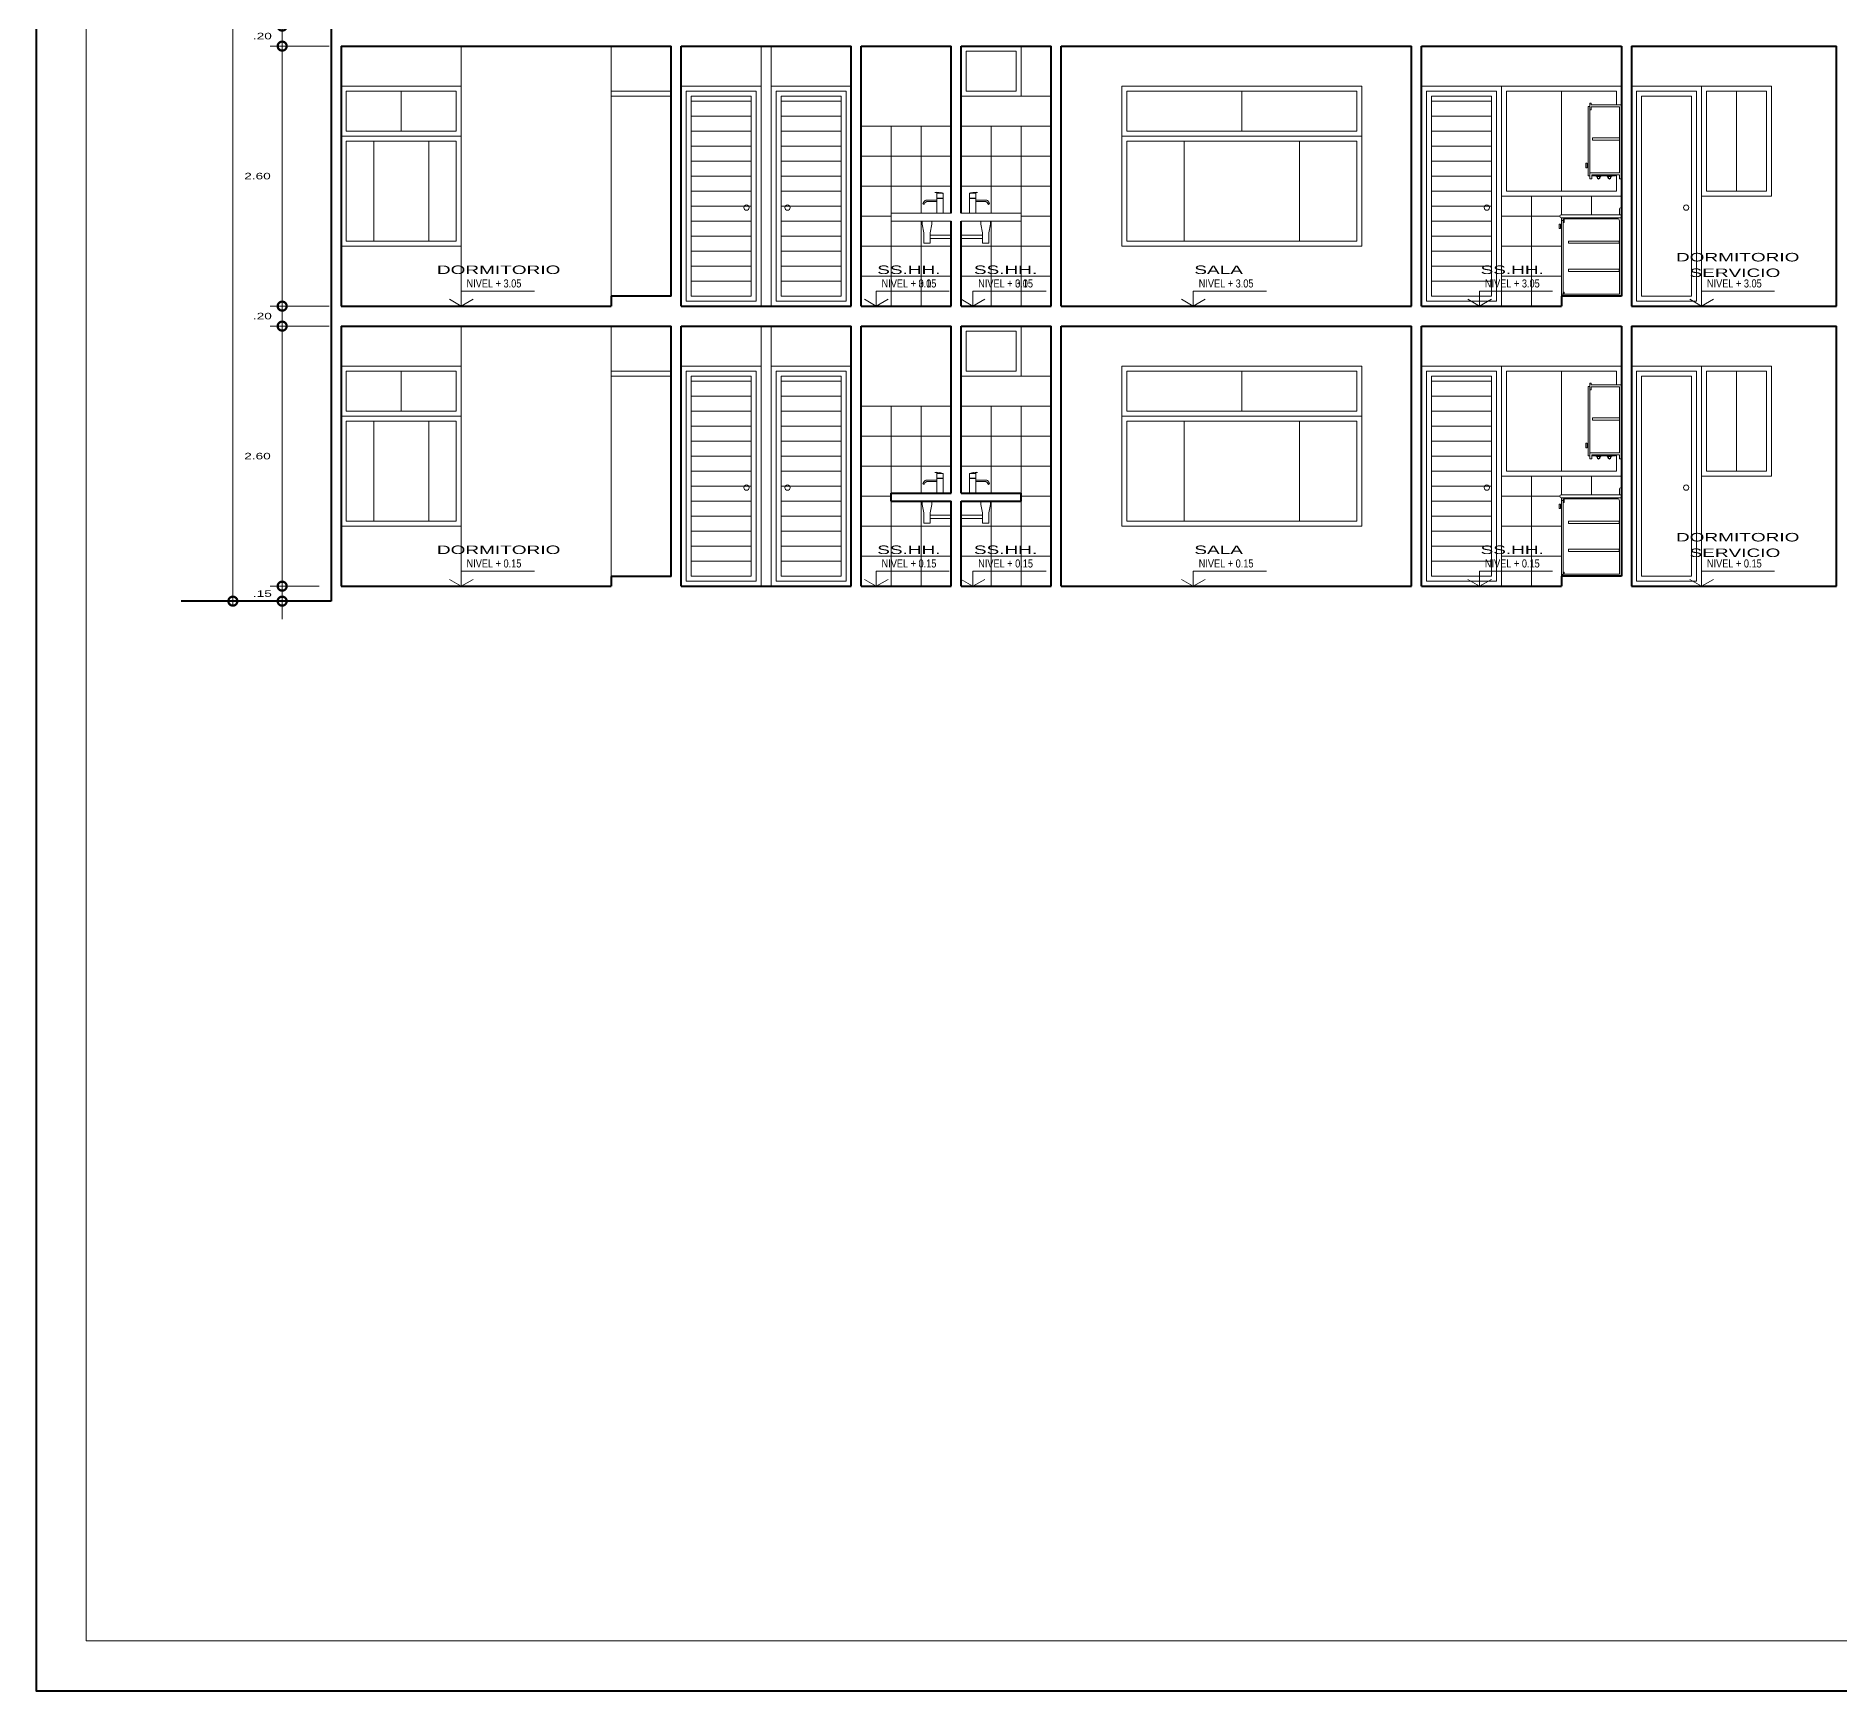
# Model space of a CAD drawing. Header units: inches. Extents: x 155.3 to 248.5, y 20.6 to 88.6.
# Drawn here: x 207.01 to 225.04, y 20.57 to 37.12 of the extents above; entities that cross this region are included whole.
import ezdxf

# ---------------------------------------------------------------- set-up
doc = ezdxf.new("R2010")
doc.units = ezdxf.units.IN
doc.header["$MEASUREMENT"] = 0
doc.linetypes.add('CONTINUA', pattern=[0])
for name, color, linetype in [('COTAS', 252, 'Continuous'), ('MURO', 7, 'Continuous'), ('TEXTURAS', 251, 'Continuous')]:
    doc.layers.add(name, color=color, linetype=linetype)
doc.styles.add('ARIAL', font='ARIALN.TTF')
doc.styles.add('Celso', font='swissel.ttf', dxfattribs={"width": 1.5})
doc.styles.add('COTA-DETA', font='swissel.ttf', dxfattribs={"width": 1.5})
doc.dimstyles.new('CORTE 1-50', dxfattribs={"dimtxt": 0.065, "dimasz": 0.18, "dimexe": 0.12, "dimexo": 0.12, "dimgap": 0.1, "dimtad": 2, "dimtih": 1, "dimtoh": 1, "dimzin": 4, "dimdsep": 46, "dimtxsty": 'Celso', "dimblk": 'DOTSMALL', "dimcen": 0.065, "dimdle": 0.05, "dimclrd": 14, "dimclre": 251, "dimclrt": 256, "dimaunit": 1, "dimadec": 4, "dimazin": 1, "dimtfac": 1, "dimtix": 1, "dimtmove": 0, "dimatfit": 3, "dimldrblk": 'DOTSMALL', "dimfxl": 1, "dimlwd": 9, "dimlwe": 9, "dimarcsym": 0})

# ---------------------------------------------------------------- blocks, each defined once
blk = doc.blocks.new('_DotSmall')
at = {"color": 0, "linetype": 'ByBlock', "lineweight": 0, "const_width": 0.5}
blk.add_lwpolyline([(-0.0625, 0, 1), (0.0625, 0, 1)], format="xyb", close=True, dxfattribs=at)
blk = doc.blocks.new('*D706')
at = {"layer": 'COTAS', "color": 14, "linetype": 'CONTINUA', "lineweight": 9, "transparency": 16777216}
for p, q in [((209.467, 31.618), (209.467, 31.798)), ((209.467, 31.468), (209.467, 31.618)), ((209.467, 31.468), (209.467, 31.288))]:
    blk.add_line(p, q, dxfattribs=at)
at = {"layer": 'COTAS', "color": 251, "linetype": 'Continuous', "lineweight": 9, "transparency": 16777216}
blk.add_line((209.838, 31.618), (209.347, 31.618), dxfattribs=at)
at = {"layer": 'COTAS', "color": 251, "linetype": 'CONTINUA', "lineweight": 9, "transparency": 16777216}
blk.add_line((209.838, 31.468), (209.347, 31.468), dxfattribs=at)
at = {"layer": 'Defpoints', "color": 0, "lineweight": 0, "transparency": 16777216}
for p in [(209.467, 31.618), (209.958, 31.618), (209.958, 31.468)]:
    blk.add_point(p, dxfattribs=at)
at = {"layer": 'COTAS', "color": 14, "lineweight": 9, "transparency": 16777216, "xscale": 0.18, "yscale": 0.18, "zscale": 0.18}
for p, rotation in [((209.467, 31.618), 270), ((209.467, 31.468), 90)]:
    blk.add_blockref('_DotSmall', p, dxfattribs=dict(at, rotation=rotation))
at = {"layer": 'COTAS', "lineweight": 0, "transparency": 16777216, "insert": (209.269, 31.543), "char_height": 0.065, "attachment_point": 5, "style": 'Celso'}
blk.add_mtext('.15', dxfattribs=at)
blk = doc.blocks.new('*D707')
at = {"layer": 'COTAS', "color": 251, "linetype": 'Continuous', "lineweight": 9, "transparency": 16777216}
blk.add_line((209.938, 34.218), (209.347, 34.218), dxfattribs=at)
at = {"layer": 'COTAS', "color": 14, "linetype": 'CONTINUA', "lineweight": 9, "transparency": 16777216}
blk.add_line((209.467, 31.568), (209.467, 34.268), dxfattribs=at)
at = {"layer": 'COTAS', "color": 251, "linetype": 'CONTINUA', "lineweight": 9, "transparency": 16777216}
blk.add_line((209.838, 31.618), (209.347, 31.618), dxfattribs=at)
at = {"layer": 'Defpoints', "color": 0, "lineweight": 0, "transparency": 16777216}
for p in [(209.467, 34.218), (210.058, 34.218), (209.958, 31.618)]:
    blk.add_point(p, dxfattribs=at)
at = {"layer": 'COTAS', "color": 14, "lineweight": 9, "transparency": 16777216, "xscale": 0.18, "yscale": 0.18, "zscale": 0.18}
for p, rotation in [((209.467, 34.218), 90), ((209.467, 31.618), 270)]:
    blk.add_blockref('_DotSmall', p, dxfattribs=dict(at, rotation=rotation))
at = {"layer": 'COTAS', "lineweight": 0, "transparency": 16777216, "insert": (209.22, 32.918), "char_height": 0.065, "attachment_point": 5, "style": 'Celso'}
blk.add_mtext('2.60', dxfattribs=at)
blk = doc.blocks.new('*D708')
at = {"layer": 'COTAS', "color": 14, "linetype": 'CONTINUA', "lineweight": 9, "transparency": 16777216}
for p, q in [((209.467, 34.418), (209.467, 34.598)), ((209.467, 34.218), (209.467, 34.418)), ((209.467, 34.218), (209.467, 34.038))]:
    blk.add_line(p, q, dxfattribs=at)
at = {"layer": 'COTAS', "color": 251, "linetype": 'Continuous', "lineweight": 9, "transparency": 16777216}
blk.add_line((209.938, 34.418), (209.347, 34.418), dxfattribs=at)
at = {"layer": 'COTAS', "color": 251, "linetype": 'CONTINUA', "lineweight": 9, "transparency": 16777216}
blk.add_line((209.938, 34.218), (209.347, 34.218), dxfattribs=at)
at = {"layer": 'Defpoints', "color": 0, "lineweight": 0, "transparency": 16777216}
for p in [(209.467, 34.418), (210.058, 34.418), (210.058, 34.218)]:
    blk.add_point(p, dxfattribs=at)
at = {"layer": 'COTAS', "color": 14, "lineweight": 9, "transparency": 16777216, "xscale": 0.18, "yscale": 0.18, "zscale": 0.18}
for p, rotation in [((209.467, 34.418), 270), ((209.467, 34.218), 90)]:
    blk.add_blockref('_DotSmall', p, dxfattribs=dict(at, rotation=rotation))
at = {"layer": 'COTAS', "lineweight": 0, "transparency": 16777216, "insert": (209.269, 34.318), "char_height": 0.065, "attachment_point": 5, "style": 'Celso'}
blk.add_mtext('.20', dxfattribs=at)
blk = doc.blocks.new('*D709')
at = {"layer": 'COTAS', "color": 251, "linetype": 'Continuous', "lineweight": 9, "transparency": 16777216}
blk.add_line((209.938, 37.018), (209.347, 37.018), dxfattribs=at)
at = {"layer": 'COTAS', "color": 14, "linetype": 'CONTINUA', "lineweight": 9, "transparency": 16777216}
blk.add_line((209.467, 34.368), (209.467, 37.068), dxfattribs=at)
at = {"layer": 'COTAS', "color": 251, "linetype": 'CONTINUA', "lineweight": 9, "transparency": 16777216}
blk.add_line((209.938, 34.418), (209.347, 34.418), dxfattribs=at)
at = {"layer": 'Defpoints', "color": 0, "lineweight": 0, "transparency": 16777216}
for p in [(209.467, 37.018), (210.058, 37.018), (210.058, 34.418)]:
    blk.add_point(p, dxfattribs=at)
at = {"layer": 'COTAS', "color": 14, "lineweight": 9, "transparency": 16777216, "xscale": 0.18, "yscale": 0.18, "zscale": 0.18}
for p, rotation in [((209.467, 37.018), 90), ((209.467, 34.418), 270)]:
    blk.add_blockref('_DotSmall', p, dxfattribs=dict(at, rotation=rotation))
at = {"layer": 'COTAS', "lineweight": 0, "transparency": 16777216, "insert": (209.22, 35.718), "char_height": 0.065, "attachment_point": 5, "style": 'Celso'}
blk.add_mtext('2.60', dxfattribs=at)
blk = doc.blocks.new('*D710')
at = {"layer": 'COTAS', "color": 14, "linetype": 'CONTINUA', "lineweight": 9, "transparency": 16777216}
for p, q in [((209.467, 37.218), (209.467, 37.398)), ((209.467, 37.018), (209.467, 37.218)), ((209.467, 37.018), (209.467, 36.838))]:
    blk.add_line(p, q, dxfattribs=at)
at = {"layer": 'COTAS', "color": 251, "linetype": 'Continuous', "lineweight": 9, "transparency": 16777216}
blk.add_line((209.938, 37.218), (209.347, 37.218), dxfattribs=at)
at = {"layer": 'COTAS', "color": 251, "linetype": 'CONTINUA', "lineweight": 9, "transparency": 16777216}
blk.add_line((209.938, 37.018), (209.347, 37.018), dxfattribs=at)
at = {"layer": 'Defpoints', "color": 0, "lineweight": 0, "transparency": 16777216}
for p in [(209.467, 37.218), (210.058, 37.218), (210.058, 37.018)]:
    blk.add_point(p, dxfattribs=at)
at = {"layer": 'COTAS', "color": 14, "lineweight": 9, "transparency": 16777216, "xscale": 0.18, "yscale": 0.18, "zscale": 0.18}
for p, rotation in [((209.467, 37.218), 270), ((209.467, 37.018), 90)]:
    blk.add_blockref('_DotSmall', p, dxfattribs=dict(at, rotation=rotation))
at = {"layer": 'COTAS', "lineweight": 0, "transparency": 16777216, "insert": (209.269, 37.118), "char_height": 0.065, "attachment_point": 5, "style": 'Celso'}
blk.add_mtext('.20', dxfattribs=at)
blk = doc.blocks.new('*D718')
at = {"layer": 'COTAS', "color": 251, "linetype": 'CONTINUA', "lineweight": 9, "transparency": 16777216}
blk.add_line((209.838, 46.818), (208.854, 46.818), dxfattribs=at)
at = {"layer": 'COTAS', "color": 14, "linetype": 'CONTINUA', "lineweight": 9, "transparency": 16777216}
blk.add_line((208.974, 46.868), (208.974, 31.418), dxfattribs=at)
at = {"layer": 'COTAS', "color": 251, "linetype": 'Continuous', "lineweight": 9, "transparency": 16777216}
blk.add_line((209.838, 31.468), (208.854, 31.468), dxfattribs=at)
at = {"layer": 'Defpoints', "color": 0, "lineweight": 0, "transparency": 16777216}
for p in [(209.958, 46.818), (208.974, 31.468), (209.958, 31.468)]:
    blk.add_point(p, dxfattribs=at)
at = {"layer": 'COTAS', "color": 14, "lineweight": 9, "transparency": 16777216, "xscale": 0.18, "yscale": 0.18, "zscale": 0.18}
for p, rotation in [((208.974, 46.818), 90), ((208.974, 31.468), 270)]:
    blk.add_blockref('_DotSmall', p, dxfattribs=dict(at, rotation=rotation))
at = {"layer": 'COTAS', "lineweight": 0, "transparency": 16777216, "insert": (208.688, 39.143), "char_height": 0.065, "attachment_point": 5, "style": 'Celso'}
blk.add_mtext('15.35', dxfattribs=at)

msp = doc.modelspace()

# ---------------------------------------------------------------- hatches: boundary and pattern name
at = {"layer": 'TEXTURAS', "lineweight": 0}
h = msp.add_hatch(dxfattribs=at)
h.set_pattern_fill('_USER', color=251, scale=0.15, style=0, pattern_type=0)
h.set_pattern_definition([(0, (213.55514, 34.51835), (0, 0.15), [])])
h.paths.add_polyline_path([(214.158, 36.518), (213.555, 36.518), (213.555, 34.518), (214.158, 34.518)])
h = msp.add_hatch(dxfattribs=at)
h.set_pattern_fill('_USER', color=251, scale=0.15, style=0, pattern_type=0)
h.set_pattern_definition([(0, (214.4578, 34.51835), (0, 0.15), [])])
h.paths.add_polyline_path([(215.058, 36.518), (214.458, 36.518), (214.458, 34.518), (215.058, 34.518)])
h = msp.add_hatch(dxfattribs=at)
h.set_pattern_fill('_USER', color=251, scale=0.15, style=0, pattern_type=0)
h.set_pattern_definition([(0, (220.9578, 34.51835), (0, 0.15), [])])
h.paths.add_polyline_path([(221.558, 36.518), (220.958, 36.518), (220.958, 34.518), (221.558, 34.518)])
h = msp.add_hatch(dxfattribs=at)
h.set_pattern_fill('_USER', color=251, scale=0.3, style=0, double=1, pattern_type=0)
h.set_pattern_definition([(0, (215.2578, 34.41835), (0, 0.3), []), (90, (215.2578, 34.41835), (-0.3, 2e-17), [])])
h.paths.add_polyline_path([(216.158, 36.218), (215.258, 36.218), (215.258, 34.418), (216.158, 34.418), (216.158, 35.095), (215.945, 35.095), (215.945, 35.047), (215.882, 35.047), (215.882, 35.152), (215.865, 35.236), (215.865, 35.268), (215.558, 35.268), (215.558, 35.348), (216.012, 35.348), (216.012, 35.463), (215.912, 35.463), (215.897, 35.453), (215.886, 35.434), (215.874, 35.443), (215.882, 35.457, -0.265351), (215.912, 35.478), (216.012, 35.478), (216.012, 35.494), (216.012, 35.549), (215.995, 35.553), (215.994, 35.555), (216.007, 35.557), (216.037, 35.553, -0.15979), (216.07, 35.546), (216.077, 35.546), (216.077, 35.497), (216.077, 35.348), (216.158, 35.348)])
h = msp.add_hatch(dxfattribs=at)
h.set_pattern_fill('_USER', color=251, scale=0.3, style=0, double=1, pattern_type=0)
h.set_pattern_definition([(0, (216.2578, 34.41835), (0, 0.3), []), (90, (216.2578, 34.41835), (-0.3, 2e-17), [])])
h.paths.add_polyline_path([(217.158, 36.218), (216.258, 36.218), (216.258, 35.348), (216.339, 35.348), (216.339, 35.494), (216.339, 35.546), (216.346, 35.546, -0.15979), (216.378, 35.553), (216.409, 35.557), (216.421, 35.555), (216.421, 35.553), (216.395, 35.547), (216.404, 35.546), (216.404, 35.497), (216.404, 35.478), (216.503, 35.478, -0.228457), (216.531, 35.462), (216.541, 35.443), (216.529, 35.434), (216.518, 35.453), (216.503, 35.463), (216.404, 35.463), (216.404, 35.348), (216.858, 35.348), (216.858, 35.268), (216.551, 35.268), (216.551, 35.236), (216.533, 35.152), (216.533, 35.047), (216.471, 35.047), (216.471, 35.095), (216.258, 35.095), (216.258, 34.418), (217.158, 34.418)])
h = msp.add_hatch(dxfattribs=at)
h.set_pattern_fill('_USER', color=251, scale=0.3, style=0, double=1, pattern_type=0)
h.set_pattern_definition([(0, (221.6578, 34.41835), (0, 0.3), []), (90, (221.6578, 34.41835), (-0.3, 2e-17), [])])
h.paths.add_polyline_path([(222.258, 35.212), (222.248, 35.212), (222.248, 35.193), (222.235, 35.193), (222.235, 35.238), (222.248, 35.238), (222.248, 35.232), (222.258, 35.232), (222.258, 35.275), (222.276, 35.275), (222.276, 35.292), (222.276, 35.302), (222.258, 35.302, -1), (222.258, 35.332), (222.838, 35.332), (222.838, 35.382, -0.414214), (222.858, 35.402), (222.858, 35.518), (221.658, 35.518), (221.658, 34.418), (222.258, 34.418), (222.258, 34.518), (222.276, 34.518), (222.276, 34.536), (222.258, 34.536)])
h = msp.add_hatch(dxfattribs=at)
h.set_pattern_fill('_USER', color=251, scale=0.15, style=0, pattern_type=0)
h.set_pattern_definition([(0, (213.55514, 31.71835), (0, 0.15), [])])
h.paths.add_polyline_path([(214.158, 33.718), (213.555, 33.718), (213.555, 31.718), (214.158, 31.718)])
h = msp.add_hatch(dxfattribs=at)
h.set_pattern_fill('_USER', color=251, scale=0.15, style=0, pattern_type=0)
h.set_pattern_definition([(0, (214.4578, 31.71835), (0, 0.15), [])])
h.paths.add_polyline_path([(215.058, 33.718), (214.458, 33.718), (214.458, 31.718), (215.058, 31.718)])
h = msp.add_hatch(dxfattribs=at)
h.set_pattern_fill('_USER', color=251, scale=0.15, style=0, pattern_type=0)
h.set_pattern_definition([(0, (220.9578, 31.71835), (0, 0.15), [])])
h.paths.add_polyline_path([(221.558, 33.718), (220.958, 33.718), (220.958, 31.718), (221.558, 31.718)])
h = msp.add_hatch(dxfattribs=at)
h.set_pattern_fill('_USER', color=251, scale=0.3, style=0, double=1, pattern_type=0)
h.set_pattern_definition([(0, (215.2578, 31.61835), (0, 0.3), []), (90, (215.2578, 31.61835), (-0.3, 2e-17), [])])
h.paths.add_polyline_path([(216.158, 33.418), (215.258, 33.418), (215.258, 31.618), (216.158, 31.618), (216.158, 32.295), (215.945, 32.295), (215.945, 32.247), (215.882, 32.247), (215.882, 32.352), (215.865, 32.436), (215.865, 32.468), (215.558, 32.468), (215.558, 32.548), (216.012, 32.548), (216.012, 32.663), (215.912, 32.663), (215.897, 32.653), (215.886, 32.634), (215.874, 32.643), (215.882, 32.657, -0.265351), (215.912, 32.678), (216.012, 32.678), (216.012, 32.694), (216.012, 32.749), (215.995, 32.753), (215.994, 32.755), (216.007, 32.757), (216.037, 32.753, -0.15979), (216.07, 32.746), (216.077, 32.746), (216.077, 32.697), (216.077, 32.548), (216.158, 32.548)])
h = msp.add_hatch(dxfattribs=at)
h.set_pattern_fill('_USER', color=251, scale=0.3, style=0, double=1, pattern_type=0)
h.set_pattern_definition([(0, (216.2578, 31.61835), (0, 0.3), []), (90, (216.2578, 31.61835), (-0.3, 2e-17), [])])
h.paths.add_polyline_path([(217.158, 33.418), (216.258, 33.418), (216.258, 32.548), (216.339, 32.548), (216.339, 32.694), (216.339, 32.746), (216.346, 32.746, -0.15979), (216.378, 32.753), (216.409, 32.757), (216.421, 32.755), (216.421, 32.753), (216.395, 32.747), (216.404, 32.746), (216.404, 32.697), (216.404, 32.678), (216.503, 32.678, -0.228457), (216.531, 32.662), (216.541, 32.643), (216.529, 32.634), (216.518, 32.653), (216.503, 32.663), (216.404, 32.663), (216.404, 32.548), (216.858, 32.548), (216.858, 32.468), (216.551, 32.468), (216.551, 32.436), (216.533, 32.352), (216.533, 32.247), (216.471, 32.247), (216.471, 32.295), (216.258, 32.295), (216.258, 31.618), (217.158, 31.618)])
h = msp.add_hatch(dxfattribs=at)
h.set_pattern_fill('_USER', color=251, scale=0.3, style=0, double=1, pattern_type=0)
h.set_pattern_definition([(0, (221.6578, 31.61835), (0, 0.3), []), (90, (221.6578, 31.61835), (-0.3, 2e-17), [])])
h.paths.add_polyline_path([(222.258, 32.412), (222.248, 32.412), (222.248, 32.393), (222.235, 32.393), (222.235, 32.438), (222.248, 32.438), (222.248, 32.432), (222.258, 32.432), (222.258, 32.475), (222.276, 32.475), (222.276, 32.492), (222.276, 32.502), (222.258, 32.502, -1), (222.258, 32.532), (222.838, 32.532), (222.838, 32.582, -0.414214), (222.858, 32.602), (222.858, 32.718), (221.658, 32.718), (221.658, 31.618), (222.258, 31.618), (222.258, 31.718), (222.276, 31.718), (222.276, 31.736), (222.258, 31.736)])

# ---------------------------------------------------------------- linework, layer by layer
at = {"color": 144, "lineweight": 9}
for p, q in [((211.258, 34.418), (211.14, 34.486)), ((211.258, 34.418), (211.258, 34.569)), ((211.258, 34.569), (211.989, 34.569)), ((211.258, 34.418), (211.376, 34.486)), ((215.407, 34.418), (215.289, 34.486)), ((215.407, 34.418), (215.407, 34.569)), ((215.407, 34.569), (216.138, 34.569)), ((215.407, 34.418), (215.525, 34.486)), ((216.374, 34.418), (216.256, 34.486)), ((216.374, 34.418), (216.374, 34.569)), ((216.374, 34.569), (217.105, 34.569)), ((216.374, 34.418), (216.492, 34.486)), ((218.578, 34.418), (218.461, 34.486)), ((218.578, 34.418), (218.578, 34.569)), ((218.578, 34.569), (219.309, 34.569)), ((218.578, 34.418), (218.696, 34.486)), ((221.441, 34.418), (221.323, 34.486)), ((221.441, 34.418), (221.441, 34.569)), ((221.441, 34.569), (222.171, 34.569)), ((221.441, 34.418), (221.559, 34.486)), ((223.66, 34.418), (223.542, 34.486)), ((223.66, 34.418), (223.66, 34.569)), ((223.66, 34.569), (224.391, 34.569)), ((223.66, 34.418), (223.778, 34.486)), ((211.258, 31.618), (211.258, 31.769)), ((211.258, 31.769), (211.989, 31.769)), ((215.407, 31.618), (215.407, 31.769)), ((215.407, 31.769), (216.138, 31.769)), ((216.374, 31.618), (216.374, 31.769)), ((216.374, 31.769), (217.105, 31.769)), ((218.578, 31.618), (218.578, 31.769)), ((218.578, 31.769), (219.309, 31.769)), ((221.441, 31.618), (221.441, 31.769)), ((221.441, 31.769), (222.171, 31.769)), ((223.66, 31.618), (223.66, 31.769)), ((223.66, 31.769), (224.391, 31.769)), ((211.258, 31.618), (211.14, 31.686)), ((211.258, 31.618), (211.376, 31.686)), ((215.407, 31.618), (215.289, 31.686)), ((215.407, 31.618), (215.525, 31.686)), ((216.374, 31.618), (216.256, 31.686)), ((216.374, 31.618), (216.492, 31.686)), ((218.578, 31.618), (218.461, 31.686)), ((218.578, 31.618), (218.696, 31.686)), ((221.441, 31.618), (221.323, 31.686)), ((221.441, 31.618), (221.559, 31.686)), ((223.66, 31.618), (223.542, 31.686)), ((223.66, 31.618), (223.778, 31.686))]:
    msp.add_line(p, q, dxfattribs=at)
at = {"lineweight": 0}
msp.add_lwpolyline([(207.506, 54.071), (242.759, 54.071), (242.759, 21.071), (207.506, 21.071)], close=True, dxfattribs=at)
at = {"layer": 'MURO', "color": 7, "lineweight": 40}
for p, q in [((209.958, 46.818), (209.958, 31.468)), ((210.058, 37.018), (210.058, 34.418)), ((210.058, 37.018), (213.355, 37.018)), ((213.355, 34.516), (213.355, 37.018)), ((213.455, 37.018), (215.158, 37.018)), ((213.455, 34.418), (213.455, 37.018)), ((215.158, 34.418), (215.158, 37.018)), ((215.258, 37.018), (216.158, 37.018)), ((215.258, 34.418), (215.258, 37.018)), ((216.158, 35.348), (216.158, 37.018)), ((216.258, 37.018), (217.158, 37.018)), ((216.258, 35.348), (216.258, 37.018)), ((217.158, 34.418), (217.158, 37.018)), ((217.258, 37.018), (220.758, 37.018)), ((217.258, 34.418), (217.258, 37.018)), ((220.758, 34.418), (220.758, 37.018)), ((220.858, 37.018), (222.858, 37.018)), ((220.858, 34.418), (220.858, 37.018)), ((222.858, 37.018), (222.858, 34.518)), ((222.958, 37.018), (225.008, 37.018)), ((222.958, 37.018), (222.958, 34.418)), ((225.008, 34.418), (225.008, 37.018)), ((216.158, 34.418), (216.158, 35.268)), ((216.258, 34.418), (216.258, 35.268)), ((212.755, 34.516), (212.755, 34.418)), ((213.355, 34.516), (212.755, 34.516)), ((222.858, 34.518), (222.258, 34.518)), ((222.258, 34.518), (222.258, 34.418)), ((222.258, 34.518), (222.258, 34.418)), ((210.058, 34.418), (212.755, 34.418)), ((213.455, 34.418), (215.158, 34.418)), ((215.258, 34.418), (216.158, 34.418)), ((216.258, 34.418), (217.158, 34.418)), ((217.258, 34.418), (220.758, 34.418)), ((220.858, 34.418), (222.258, 34.418)), ((222.958, 34.418), (225.008, 34.418)), ((210.058, 34.218), (210.058, 31.618)), ((210.058, 34.218), (213.355, 34.218)), ((213.355, 31.716), (213.355, 34.218)), ((213.455, 31.618), (213.455, 34.218)), ((213.455, 34.218), (215.158, 34.218)), ((215.158, 31.618), (215.158, 34.218)), ((215.258, 31.618), (215.258, 34.218)), ((215.258, 34.218), (216.158, 34.218)), ((216.158, 32.548), (216.158, 34.218)), ((216.258, 34.218), (217.158, 34.218)), ((216.258, 32.548), (216.258, 34.218)), ((217.158, 31.618), (217.158, 34.218)), ((217.258, 31.618), (217.258, 34.218)), ((217.258, 34.218), (220.758, 34.218)), ((220.758, 31.618), (220.758, 34.218)), ((220.858, 31.618), (220.858, 34.218)), ((220.858, 34.218), (222.858, 34.218)), ((222.858, 34.218), (222.858, 31.718)), ((222.958, 34.218), (222.958, 31.618)), ((222.958, 34.218), (225.008, 34.218)), ((225.008, 31.618), (225.008, 34.218)), ((215.558, 32.548), (216.158, 32.548)), ((215.558, 32.468), (215.558, 32.548)), ((215.558, 32.468), (216.158, 32.468)), ((216.158, 31.618), (216.158, 32.468)), ((216.258, 32.548), (216.858, 32.548)), ((216.258, 31.618), (216.258, 32.468)), ((216.258, 32.468), (216.858, 32.468)), ((216.858, 32.468), (216.858, 32.548)), ((210.058, 31.618), (212.755, 31.618)), ((213.355, 31.716), (212.755, 31.716)), ((212.755, 31.716), (212.755, 31.618)), ((213.455, 31.618), (215.158, 31.618)), ((215.258, 31.618), (216.158, 31.618)), ((216.258, 31.618), (217.158, 31.618)), ((217.258, 31.618), (220.758, 31.618)), ((220.858, 31.618), (222.258, 31.618)), ((222.858, 31.718), (222.258, 31.718)), ((222.258, 31.718), (222.258, 31.618)), ((222.258, 31.718), (222.258, 31.618)), ((222.958, 31.618), (225.008, 31.618)), ((209.958, 31.468), (208.458, 31.468))]:
    msp.add_line(p, q, dxfattribs=at)
msp.add_lwpolyline([(248.457, 54.571), (207.006, 54.571), (207.006, 20.571), (248.457, 20.571)], close=True, dxfattribs=at)
at = {"layer": 'TEXTURAS', "color": 251, "lineweight": 0}
for p, q in [((211.258, 37.018), (211.258, 34.418)), ((212.755, 37.018), (212.755, 36.568)), ((214.258, 34.418), (214.258, 37.018)), ((214.358, 34.418), (214.358, 37.018)), ((210.658, 36.568), (210.658, 36.168)), ((212.755, 36.568), (213.355, 36.568)), ((212.755, 36.518), (212.755, 36.568)), ((212.755, 36.518), (213.355, 36.518)), ((212.755, 36.518), (212.755, 34.516)), ((216.258, 36.518), (217.158, 36.518)), ((219.063, 36.568), (219.063, 36.168)), ((222.258, 36.568), (222.258, 35.568)), ((224.008, 36.568), (224.008, 35.568)), ((222.858, 36.432), (222.557, 36.432)), ((222.838, 36.412), (222.557, 36.412)), ((222.838, 35.752), (222.838, 36.412)), ((215.258, 36.218), (216.158, 36.218)), ((216.258, 36.218), (217.158, 36.218)), ((217.913, 36.168), (219.063, 36.168)), ((219.063, 36.168), (220.213, 36.168)), ((210.383, 36.068), (210.383, 35.068)), ((210.933, 36.068), (210.933, 35.068)), ((218.488, 36.068), (218.488, 35.068)), ((219.638, 36.068), (219.638, 35.068)), ((222.515, 35.841, 0.218), (222.525, 35.841, 0.218)), ((222.515, 35.821, 0.218), (222.525, 35.821, 0.218)), ((222.543, 35.752), (222.838, 35.752)), ((222.543, 35.692), (222.543, 35.752)), ((222.563, 35.732), (222.838, 35.732)), ((222.563, 35.692), (222.563, 35.732)), ((222.617, 35.712), (222.602, 35.722)), ((222.643, 35.712), (222.658, 35.722)), ((222.725, 35.712), (222.71, 35.722)), ((222.752, 35.712), (222.766, 35.722)), ((222.838, 35.692), (222.838, 35.732)), ((215.994, 35.555), (216.007, 35.557)), ((215.995, 35.553), (215.994, 35.555)), ((215.995, 35.553), (216.021, 35.547)), ((216.037, 35.553), (216.007, 35.557)), ((216.012, 35.546), (216.021, 35.547)), ((216.012, 35.497), (216.012, 35.546)), ((216.077, 35.546), (216.012, 35.546)), ((216.077, 35.546), (216.077, 35.497)), ((216.339, 35.546), (216.339, 35.497)), ((216.339, 35.546), (216.404, 35.546)), ((216.378, 35.553), (216.409, 35.557)), ((216.421, 35.553), (216.395, 35.547)), ((216.404, 35.546), (216.395, 35.547)), ((216.404, 35.497), (216.404, 35.546)), ((216.421, 35.555), (216.409, 35.557)), ((216.421, 35.553), (216.421, 35.555)), ((222.543, 35.692), (222.563, 35.692)), ((222.838, 35.692), (222.858, 35.692)), ((215.874, 35.443), (215.885, 35.462)), ((215.874, 35.443), (215.886, 35.434)), ((215.886, 35.434), (215.897, 35.453)), ((215.897, 35.453), (215.912, 35.463)), ((216.012, 35.478), (215.912, 35.478)), ((216.012, 35.463), (215.912, 35.463)), ((216.077, 35.497), (216.012, 35.497)), ((216.012, 35.494), (216.012, 35.348)), ((216.077, 35.494), (216.012, 35.494)), ((216.014, 35.497), (216.014, 35.494)), ((216.075, 35.494), (216.075, 35.497)), ((216.077, 35.348), (216.077, 35.494)), ((216.339, 35.497), (216.404, 35.497)), ((216.339, 35.348), (216.339, 35.494)), ((216.339, 35.494), (216.404, 35.494)), ((216.34, 35.494), (216.34, 35.497)), ((216.402, 35.497), (216.402, 35.494)), ((216.404, 35.494), (216.404, 35.348)), ((216.404, 35.478), (216.503, 35.478)), ((216.404, 35.463), (216.503, 35.463)), ((216.518, 35.453), (216.503, 35.463)), ((216.529, 35.434), (216.518, 35.453)), ((216.541, 35.443), (216.529, 35.434)), ((216.541, 35.443), (216.531, 35.462)), ((222.838, 35.332), (222.838, 35.382)), ((215.558, 35.348), (216.158, 35.348)), ((215.558, 35.268), (215.558, 35.348)), ((215.558, 35.268), (216.158, 35.268)), ((215.865, 35.236), (215.865, 35.268)), ((215.882, 35.152), (215.865, 35.236)), ((215.945, 35.152), (215.962, 35.236)), ((215.962, 35.268), (215.962, 35.236)), ((216.258, 35.348), (216.858, 35.348)), ((216.258, 35.268), (216.858, 35.268)), ((216.453, 35.268), (216.453, 35.236)), ((216.471, 35.152), (216.453, 35.236)), ((216.533, 35.152), (216.551, 35.236)), ((216.551, 35.236), (216.551, 35.268)), ((216.858, 35.268), (216.858, 35.348)), ((222.248, 35.232), (222.258, 35.232)), ((222.248, 35.212), (222.258, 35.212)), ((222.858, 35.332), (222.258, 35.332)), ((222.858, 35.302), (222.258, 35.302)), ((222.276, 35.275), (222.258, 35.275)), ((222.276, 35.275), (222.276, 35.302)), ((222.818, 35.292), (222.285, 35.292)), ((222.838, 34.538), (222.838, 35.272)), ((215.882, 35.152), (215.882, 35.047)), ((215.882, 35.047), (215.945, 35.047)), ((215.945, 35.047), (215.945, 35.152)), ((216.158, 35.127), (215.945, 35.127)), ((215.945, 35.095), (216.158, 35.095)), ((216.258, 35.127), (216.471, 35.127)), ((216.471, 35.095), (216.258, 35.095)), ((216.471, 35.047), (216.471, 35.152)), ((216.533, 35.047), (216.471, 35.047)), ((216.533, 35.152), (216.533, 35.047)), ((222.276, 34.536), (222.258, 34.536)), ((222.838, 34.538), (222.285, 34.538)), ((211.258, 34.218), (211.258, 31.618)), ((212.755, 34.218), (212.755, 33.768)), ((214.258, 31.618), (214.258, 34.218)), ((214.358, 31.618), (214.358, 34.218)), ((210.658, 33.768), (210.658, 33.368)), ((212.755, 33.768), (213.355, 33.768)), ((212.755, 33.718), (212.755, 33.768)), ((219.063, 33.768), (219.063, 33.368)), ((222.258, 33.768), (222.258, 32.768)), ((224.008, 33.768), (224.008, 32.768)), ((212.755, 33.718), (213.355, 33.718)), ((212.755, 33.718), (212.755, 31.716)), ((216.258, 33.718), (217.158, 33.718)), ((222.858, 33.632), (222.557, 33.632)), ((222.838, 33.612), (222.557, 33.612)), ((222.838, 32.952), (222.838, 33.612)), ((215.258, 33.418), (216.158, 33.418)), ((216.258, 33.418), (217.158, 33.418)), ((210.383, 33.268), (210.383, 32.268)), ((210.933, 33.268), (210.933, 32.268)), ((217.913, 33.368), (219.063, 33.368)), ((218.488, 33.268), (218.488, 32.268)), ((219.063, 33.368), (220.213, 33.368)), ((219.638, 33.268), (219.638, 32.268)), ((222.515, 33.041, 0.218), (222.525, 33.041, 0.218)), ((222.515, 33.021, 0.218), (222.525, 33.021, 0.218)), ((222.543, 32.952), (222.838, 32.952)), ((222.543, 32.892), (222.543, 32.952)), ((222.543, 32.892), (222.563, 32.892)), ((222.563, 32.932), (222.838, 32.932)), ((222.563, 32.892), (222.563, 32.932)), ((222.617, 32.912), (222.602, 32.922)), ((222.643, 32.912), (222.658, 32.922)), ((222.725, 32.912), (222.71, 32.922)), ((222.752, 32.912), (222.766, 32.922)), ((222.838, 32.892), (222.838, 32.932)), ((222.838, 32.892), (222.858, 32.892)), ((215.874, 32.643), (215.885, 32.662)), ((215.886, 32.634), (215.897, 32.653)), ((215.897, 32.653), (215.912, 32.663)), ((216.012, 32.678), (215.912, 32.678)), ((216.012, 32.663), (215.912, 32.663)), ((215.994, 32.755), (216.007, 32.757)), ((215.995, 32.753), (215.994, 32.755)), ((215.995, 32.753), (216.021, 32.747)), ((216.037, 32.753), (216.007, 32.757)), ((216.012, 32.746), (216.021, 32.747)), ((216.012, 32.697), (216.012, 32.746)), ((216.077, 32.746), (216.012, 32.746)), ((216.077, 32.697), (216.012, 32.697)), ((216.012, 32.694), (216.012, 32.548)), ((216.077, 32.694), (216.012, 32.694)), ((216.014, 32.697), (216.014, 32.694)), ((216.075, 32.694), (216.075, 32.697)), ((216.077, 32.746), (216.077, 32.697)), ((216.077, 32.548), (216.077, 32.694)), ((216.339, 32.746), (216.339, 32.697)), ((216.339, 32.746), (216.404, 32.746)), ((216.339, 32.697), (216.404, 32.697)), ((216.339, 32.548), (216.339, 32.694)), ((216.339, 32.694), (216.404, 32.694)), ((216.34, 32.694), (216.34, 32.697)), ((216.378, 32.753), (216.409, 32.757)), ((216.421, 32.753), (216.395, 32.747)), ((216.404, 32.746), (216.395, 32.747)), ((216.402, 32.697), (216.402, 32.694)), ((216.404, 32.697), (216.404, 32.746)), ((216.404, 32.694), (216.404, 32.548)), ((216.404, 32.678), (216.503, 32.678)), ((216.404, 32.663), (216.503, 32.663)), ((216.421, 32.755), (216.409, 32.757)), ((216.421, 32.753), (216.421, 32.755)), ((216.518, 32.653), (216.503, 32.663)), ((216.529, 32.634), (216.518, 32.653)), ((216.541, 32.643), (216.531, 32.662)), ((215.865, 32.436), (215.865, 32.468)), ((215.874, 32.643), (215.886, 32.634)), ((215.962, 32.468), (215.962, 32.436)), ((216.453, 32.468), (216.453, 32.436)), ((216.541, 32.643), (216.529, 32.634)), ((216.551, 32.436), (216.551, 32.468)), ((222.858, 32.532), (222.258, 32.532)), ((222.858, 32.502), (222.258, 32.502)), ((222.276, 32.475), (222.258, 32.475)), ((222.276, 32.475), (222.276, 32.502)), ((222.818, 32.492), (222.285, 32.492)), ((222.838, 32.532), (222.838, 32.582)), ((222.838, 31.738), (222.838, 32.472)), ((215.882, 32.352), (215.865, 32.436)), ((215.882, 32.352), (215.882, 32.247)), ((215.945, 32.352), (215.962, 32.436)), ((215.945, 32.247), (215.945, 32.352)), ((216.158, 32.327), (215.945, 32.327)), ((215.945, 32.295), (216.158, 32.295)), ((216.258, 32.327), (216.471, 32.327)), ((216.471, 32.295), (216.258, 32.295)), ((216.471, 32.352), (216.453, 32.436)), ((216.471, 32.247), (216.471, 32.352)), ((216.533, 32.352), (216.551, 32.436)), ((216.533, 32.352), (216.533, 32.247)), ((222.248, 32.432), (222.258, 32.432)), ((222.248, 32.412), (222.258, 32.412)), ((215.882, 32.247), (215.945, 32.247)), ((216.533, 32.247), (216.471, 32.247)), ((222.276, 31.736), (222.258, 31.736)), ((222.838, 31.738), (222.285, 31.738))]:
    msp.add_line(p, q, dxfattribs=at)
for points in [[(216.258, 37.018), (216.858, 37.018), (216.858, 36.518), (216.258, 36.518)], [(216.308, 36.968), (216.808, 36.968), (216.808, 36.568), (216.308, 36.568)], [(210.058, 36.618), (211.258, 36.618), (211.258, 36.118), (210.058, 36.118)], [(213.455, 36.618), (214.258, 36.618), (214.258, 34.418), (213.455, 34.418)], [(214.358, 34.418), (215.158, 34.418), (215.158, 36.618), (214.358, 36.618)], [(217.863, 36.618), (220.263, 36.618), (220.263, 36.118), (217.863, 36.118)], [(221.658, 36.618), (220.858, 36.618), (220.858, 34.418), (221.658, 34.418)], [(221.658, 36.618), (222.858, 36.618), (222.858, 35.518), (221.658, 35.518)], [(223.658, 36.618), (222.958, 36.618), (222.958, 34.418), (223.658, 34.418)], [(223.658, 36.618), (224.358, 36.618), (224.358, 35.518), (223.658, 35.518)], [(210.108, 36.568), (211.208, 36.568), (211.208, 36.168), (210.108, 36.168)], [(213.505, 36.568), (214.208, 36.568), (214.208, 34.468), (213.505, 34.468)], [(213.555, 36.518), (214.158, 36.518), (214.158, 34.518), (213.555, 34.518)], [(214.408, 34.468), (215.108, 34.468), (215.108, 36.568), (214.408, 36.568)], [(214.458, 34.518), (215.058, 34.518), (215.058, 36.518), (214.458, 36.518)], [(217.913, 36.568), (220.213, 36.568), (220.213, 36.168), (217.913, 36.168)], [(221.608, 36.568), (220.908, 36.568), (220.908, 34.468), (221.608, 34.468)], [(221.558, 36.518), (220.958, 36.518), (220.958, 34.518), (221.558, 34.518)], [(223.608, 36.568), (223.008, 36.568), (223.008, 34.468), (223.608, 34.468)], [(223.558, 36.518), (223.058, 36.518), (223.058, 34.518), (223.558, 34.518)], [(223.708, 36.568), (224.308, 36.568), (224.308, 35.568), (223.708, 35.568)], [(210.058, 35.018), (211.258, 35.018), (211.258, 36.118), (210.058, 36.118)], [(217.863, 36.118), (220.263, 36.118), (220.263, 35.018), (217.863, 35.018)], [(222.838, 36.102), (222.568, 36.102), (222.568, 36.078), (222.838, 36.078)], [(210.108, 35.068), (211.208, 35.068), (211.208, 36.068), (210.108, 36.068)], [(217.913, 36.068), (220.213, 36.068), (220.213, 35.068), (217.913, 35.068)], [(222.798, 35.732), (222.57, 35.732), (222.57, 35.722), (222.798, 35.722)], [(222.248, 35.238), (222.235, 35.238), (222.235, 35.193), (222.248, 35.193)], [(222.276, 35.275), (222.258, 35.275), (222.258, 34.536), (222.276, 34.536)], [(216.258, 34.218), (216.858, 34.218), (216.858, 33.718), (216.258, 33.718)], [(216.308, 34.168), (216.808, 34.168), (216.808, 33.768), (216.308, 33.768)], [(210.058, 33.818), (211.258, 33.818), (211.258, 33.318), (210.058, 33.318)], [(210.108, 33.768), (211.208, 33.768), (211.208, 33.368), (210.108, 33.368)], [(213.455, 33.818), (214.258, 33.818), (214.258, 31.618), (213.455, 31.618)], [(213.505, 33.768), (214.208, 33.768), (214.208, 31.668), (213.505, 31.668)], [(214.358, 31.618), (215.158, 31.618), (215.158, 33.818), (214.358, 33.818)], [(214.408, 31.668), (215.108, 31.668), (215.108, 33.768), (214.408, 33.768)], [(217.863, 33.818), (220.263, 33.818), (220.263, 33.318), (217.863, 33.318)], [(217.913, 33.768), (220.213, 33.768), (220.213, 33.368), (217.913, 33.368)], [(221.658, 33.818), (220.858, 33.818), (220.858, 31.618), (221.658, 31.618)], [(221.608, 33.768), (220.908, 33.768), (220.908, 31.668), (221.608, 31.668)], [(221.658, 33.818), (222.858, 33.818), (222.858, 32.718), (221.658, 32.718)], [(223.658, 33.818), (222.958, 33.818), (222.958, 31.618), (223.658, 31.618)], [(223.608, 33.768), (223.008, 33.768), (223.008, 31.668), (223.608, 31.668)], [(223.658, 33.818), (224.358, 33.818), (224.358, 32.718), (223.658, 32.718)], [(223.708, 33.768), (224.308, 33.768), (224.308, 32.768), (223.708, 32.768)], [(213.555, 33.718), (214.158, 33.718), (214.158, 31.718), (213.555, 31.718)], [(214.458, 31.718), (215.058, 31.718), (215.058, 33.718), (214.458, 33.718)], [(221.558, 33.718), (220.958, 33.718), (220.958, 31.718), (221.558, 31.718)], [(223.558, 33.718), (223.058, 33.718), (223.058, 31.718), (223.558, 31.718)], [(210.058, 32.218), (211.258, 32.218), (211.258, 33.318), (210.058, 33.318)], [(210.108, 32.268), (211.208, 32.268), (211.208, 33.268), (210.108, 33.268)], [(217.863, 33.318), (220.263, 33.318), (220.263, 32.218), (217.863, 32.218)], [(217.913, 33.268), (220.213, 33.268), (220.213, 32.268), (217.913, 32.268)], [(222.838, 33.302), (222.568, 33.302), (222.568, 33.278), (222.838, 33.278)], [(222.798, 32.932), (222.57, 32.932), (222.57, 32.922), (222.798, 32.922)], [(222.276, 32.475), (222.258, 32.475), (222.258, 31.736), (222.276, 31.736)], [(222.248, 32.438), (222.235, 32.438), (222.235, 32.393), (222.248, 32.393)]]:
    msp.add_lwpolyline(points, close=True, dxfattribs=at)
for points in [[(222.808, 35.732), (222.808, 35.568), (221.708, 35.568), (221.708, 36.568), (222.808, 36.568), (222.808, 36.432)], [(222.276, 35.292), (222.276, 35.253), (222.285, 35.253), (222.285, 35.292)], [(222.276, 34.518), (222.276, 34.557), (222.285, 34.557), (222.285, 34.538)], [(222.808, 32.932), (222.808, 32.768), (221.708, 32.768), (221.708, 33.768), (222.808, 33.768), (222.808, 33.632)], [(222.276, 32.492), (222.276, 32.453), (222.285, 32.453), (222.285, 32.492)], [(222.276, 31.718), (222.276, 31.757), (222.285, 31.757), (222.285, 31.738)]]:
    msp.add_lwpolyline(points, dxfattribs=at)
at = {"layer": 'TEXTURAS', "color": 251, "lineweight": 0, "elevation": 0.218}
for points in [[(222.557, 36.432), (222.557, 36.447), (222.543, 36.447), (222.543, 36.381), (222.557, 36.381), (222.557, 36.412)], [(222.557, 33.632), (222.557, 33.647), (222.543, 33.647), (222.543, 33.581), (222.557, 33.581), (222.557, 33.612)]]:
    msp.add_lwpolyline(points, dxfattribs=at)
for points in [[(222.543, 36.414), (222.525, 36.414), (222.525, 35.72), (222.543, 35.72)], [(222.515, 35.847), (222.502, 35.847), (222.502, 35.802), (222.515, 35.802)], [(222.837, 35.069), (222.329, 35.069), (222.329, 35.046), (222.837, 35.046)], [(222.837, 34.789), (222.329, 34.789), (222.329, 34.765), (222.837, 34.765)], [(222.543, 33.614), (222.525, 33.614), (222.525, 32.92), (222.543, 32.92)], [(222.515, 33.047), (222.502, 33.047), (222.502, 33.002), (222.515, 33.002)], [(222.837, 32.269), (222.329, 32.269), (222.329, 32.246), (222.837, 32.246)], [(222.837, 31.989), (222.329, 31.989), (222.329, 31.965), (222.837, 31.965)]]:
    msp.add_lwpolyline(points, close=True, dxfattribs=at)
at = {"layer": 'TEXTURAS', "color": 251, "lineweight": 0}
for centre, radius in [((222.63, 35.704), 0.0151), ((222.738, 35.704), 0.0151), ((222.63, 35.704), 0.0101), ((222.738, 35.704), 0.0101), ((214.11, 35.403), 0.0267), ((214.52, 35.403), 0.0267), ((221.513, 35.403), 0.0267), ((223.506, 35.403), 0.0267), ((222.63, 32.904), 0.0151), ((222.63, 32.904), 0.0101), ((222.738, 32.904), 0.0151), ((222.738, 32.904), 0.0101), ((214.11, 32.603), 0.0267), ((214.52, 32.603), 0.0267), ((221.513, 32.603), 0.0267), ((223.506, 32.603), 0.0267)]:
    msp.add_circle(centre, radius, dxfattribs=at)
for centre, radius, start, end in [((216.043, 35.5), 0.0528, 59.7406, 95.8666), ((216.373, 35.5), 0.0528, 84.1334, 120.2594), ((215.916, 35.441), 0.0373, 95.6113, 147.0863), ((216.5, 35.441), 0.0373, 32.9137, 84.3887), ((222.858, 35.382), 0.02, 90, 180), ((222.258, 35.317), 0.015, 90, 270), ((222.818, 35.272), 0.02, 360, 90), ((215.916, 32.641), 0.0373, 95.6113, 147.0863), ((216.043, 32.7), 0.0528, 59.7406, 95.8666), ((216.373, 32.7), 0.0528, 84.1334, 120.2594), ((216.5, 32.641), 0.0373, 32.9137, 84.3887), ((222.258, 32.517), 0.015, 90, 270), ((222.818, 32.472), 0.02, 360, 90), ((222.858, 32.582), 0.02, 90, 180)]:
    msp.add_arc(centre, radius, start, end, dxfattribs=at)

# ---------------------------------------------------------------- texts
at = {"color": 7, "lineweight": 9, "style": 'COTA-DETA', "width": 1.6}
for s, p in [('DORMITORIO', (211.014, 34.739)), ('SS.HH.', (215.417, 34.739)), ('SS.HH.', (216.384, 34.739)), ('SALA', (218.588, 34.739)), ('SS.HH.', (221.45, 34.739)), ('DORMITORIO', (223.404, 34.865)), ('SERVICIO', (223.54, 34.709)), ('DORMITORIO', (223.404, 32.065)), ('DORMITORIO', (211.014, 31.939)), ('SS.HH.', (215.417, 31.939)), ('SS.HH.', (216.384, 31.939)), ('SALA', (218.588, 31.939)), ('SS.HH.', (221.45, 31.939)), ('SERVICIO', (223.54, 31.909))]:
    msp.add_text(s, height=0.085, dxfattribs=at).set_placement(p)
at = {"color": 7, "lineweight": 9, "style": 'ARIAL'}
for s, p in [('NIVEL + 3.05', (211.311, 34.605)), ('NIVEL + 0.15', (215.461, 34.605)), ('NIVEL + 3.05', (215.461, 34.605)), ('NIVEL + 0.15', (216.427, 34.605)), ('NIVEL + 3.05', (216.427, 34.605)), ('NIVEL + 3.05', (218.632, 34.605)), ('NIVEL + 3.05', (221.494, 34.605)), ('NIVEL + 3.05', (223.714, 34.605)), ('NIVEL + 0.15', (211.311, 31.805)), ('NIVEL + 0.15', (215.461, 31.805)), ('NIVEL + 0.15', (216.427, 31.805)), ('NIVEL + 0.15', (218.632, 31.805)), ('NIVEL + 0.15', (221.494, 31.805)), ('NIVEL + 0.15', (223.714, 31.805))]:
    msp.add_text(s, height=0.08, dxfattribs=at).set_placement(p)

# ---------------------------------------------------------------- dimensions: what is measured, and where the dimension line sits
at = {"layer": 'COTAS', "lineweight": 0}
for base, p1, p2, picture, middle in [((208.974, 31.468), (209.958, 46.818), (209.958, 31.468), '*D718', (208.688, 39.143)), ((209.467, 31.618), (209.958, 31.468), (209.958, 31.618), '*D706', (209.269, 31.543))]:
    dim = msp.add_linear_dim(base=base, p1=p1, p2=p2, angle=90, dimstyle='CORTE 1-50', dxfattribs=at)
    dim.commit()
    dim.dimension.update_dxf_attribs({"geometry": picture, "text_midpoint": middle})
for base, p1, p2, picture, middle in [((209.467, 37.218), (210.058, 37.018), (210.058, 37.218), '*D710', (209.269, 37.118)), ((209.467, 37.018), (210.058, 34.418), (210.058, 37.018), '*D709', (209.22, 35.718)), ((209.467, 34.418), (210.058, 34.218), (210.058, 34.418), '*D708', (209.269, 34.318)), ((209.467, 34.218), (209.958, 31.618), (210.058, 34.218), '*D707', (209.22, 32.918))]:
    dim = msp.add_linear_dim(base=base, p1=p1, p2=p2, angle=90, dimstyle='CORTE 1-50', override={"dimtmove": 1}, dxfattribs=at)
    dim.commit()
    dim.dimension.update_dxf_attribs({"geometry": picture, "text_midpoint": middle})

doc.saveas('drawing.dxf')
